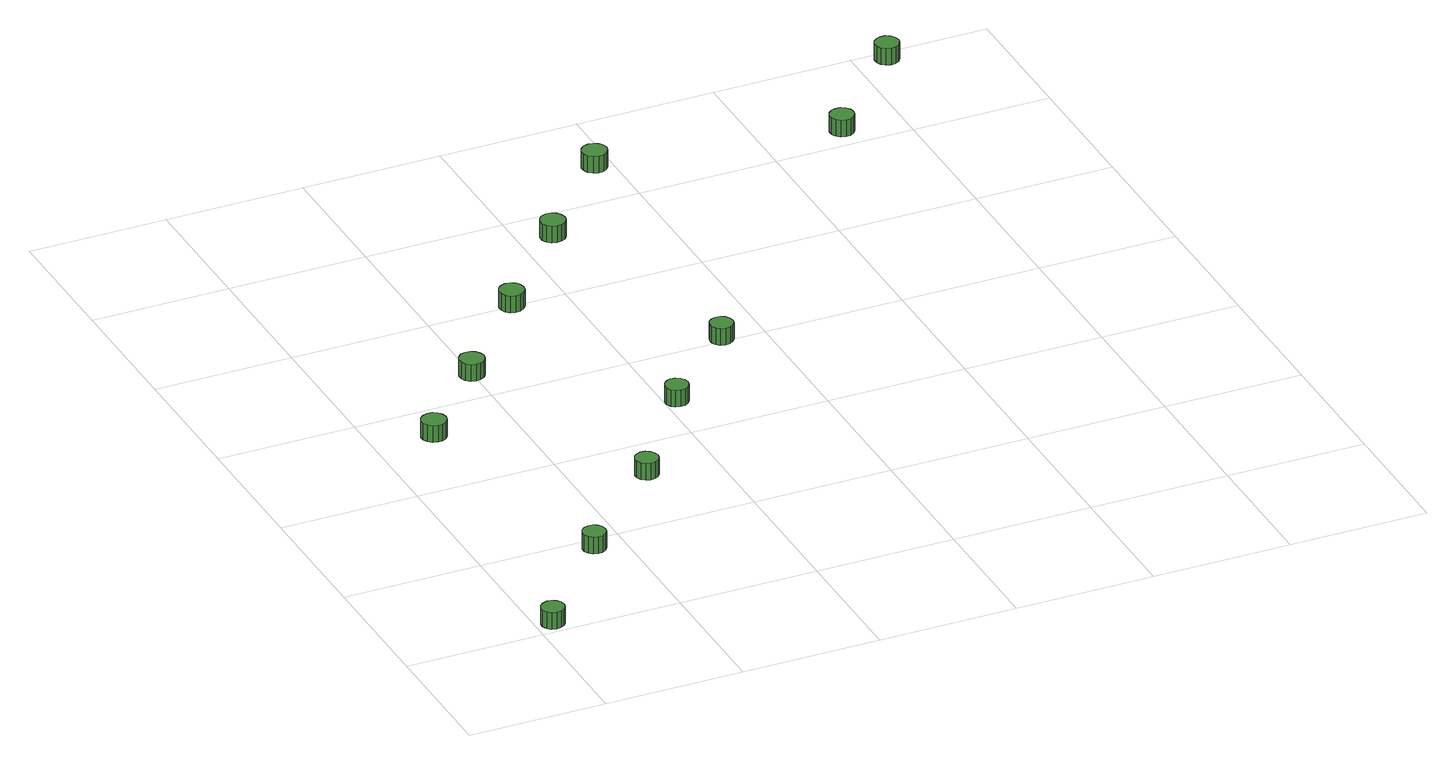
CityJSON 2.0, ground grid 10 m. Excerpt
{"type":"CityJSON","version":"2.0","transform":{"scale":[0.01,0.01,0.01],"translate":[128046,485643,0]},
"CityObjects":{
"tree1":{"type":"SolitaryVegetationObject","attributes":{"function":"something"},"geometry":[{"type":"MultiSurface","lod":"1","boundaries":[[[0,1,2,3,4,5,6,7,8,9,10,11,12,13,14]],[[15,16,17,18,19,20,21,22,23,24,25,26,27,28,29]],[[0,29,28,1]],[[1,28,27,2]],[[2,27,26,3]],[[3,26,25,4]],[[4,25,24,5]],[[5,24,23,6]],[[6,23,22,7]],[[7,22,21,8]],[[8,21,20,9]],[[9,20,19,10]],[[10,19,18,11]],[[11,18,17,12]],[[12,17,16,13]],[[13,16,15,14]],[[14,15,29,0]]]}]},
"tree2":{"type":"SolitaryVegetationObject","attributes":{"function":"something"},"geometry":[{"type":"MultiSurface","lod":"1","boundaries":[[[30,31,32,33,34,35,36,37,38,39,40,41,42,43,44]],[[45,46,47,48,49,50,51,52,53,54,55,56,57,58,59]],[[30,59,58,31]],[[31,58,57,32]],[[32,57,56,33]],[[33,56,55,34]],[[34,55,54,35]],[[35,54,53,36]],[[36,53,52,37]],[[37,52,51,38]],[[38,51,50,39]],[[39,50,49,40]],[[40,49,48,41]],[[41,48,47,42]],[[42,47,46,43]],[[43,46,45,44]],[[44,45,59,30]]]}]},
"tree3":{"type":"SolitaryVegetationObject","attributes":{"function":"something"},"geometry":[{"type":"MultiSurface","lod":"1","boundaries":[[[60,61,62,63,64,65,66,67,68,69,70,71,72,73,74]],[[75,76,77,78,79,80,81,82,83,84,85,86,87,88,89]],[[60,89,88,61]],[[61,88,87,62]],[[62,87,86,63]],[[63,86,85,64]],[[64,85,84,65]],[[65,84,83,66]],[[66,83,82,67]],[[67,82,81,68]],[[68,81,80,69]],[[69,80,79,70]],[[70,79,78,71]],[[71,78,77,72]],[[72,77,76,73]],[[73,76,75,74]],[[74,75,89,60]]]}]},
"tree4":{"type":"SolitaryVegetationObject","attributes":{"function":"something"},"geometry":[{"type":"MultiSurface","lod":"1","boundaries":[[[90,91,92,93,94,95,96,97,98,99,100,101,102,103,104]],[[105,106,107,108,109,110,111,112,113,114,115,116,117,118,119]],[[90,119,118,91]],[[91,118,117,92]],[[92,117,116,93]],[[93,116,115,94]],[[94,115,114,95]],[[95,114,113,96]],[[96,113,112,97]],[[97,112,111,98]],[[98,111,110,99]],[[99,110,109,100]],[[100,109,108,101]],[[101,108,107,102]],[[102,107,106,103]],[[103,106,105,104]],[[104,105,119,90]]]}]},
"tree5":{"type":"SolitaryVegetationObject","attributes":{"function":"something"},"geometry":[{"type":"MultiSurface","lod":"1","boundaries":[[[120,121,122,123,124,125,126,127,128,129,130,131,132,133,134]],[[135,136,137,138,139,140,141,142,143,144,145,146,147,148,149]],[[120,149,148,121]],[[121,148,147,122]],[[122,147,146,123]],[[123,146,145,124]],[[124,145,144,125]],[[125,144,143,126]],[[126,143,142,127]],[[127,142,141,128]],[[128,141,140,129]],[[129,140,139,130]],[[130,139,138,131]],[[131,138,137,132]],[[132,137,136,133]],[[133,136,135,134]],[[134,135,149,120]]]}]},
"tree6":{"type":"SolitaryVegetationObject","attributes":{"function":"something"},"geometry":[{"type":"MultiSurface","lod":"1","boundaries":[[[150,151,152,153,154,155,156,157,158,159,160,161,162,163,164]],[[165,166,167,168,169,170,171,172,173,174,175,176,177,178,179]],[[150,179,178,151]],[[151,178,177,152]],[[152,177,176,153]],[[153,176,175,154]],[[154,175,174,155]],[[155,174,173,156]],[[156,173,172,157]],[[157,172,171,158]],[[158,171,170,159]],[[159,170,169,160]],[[160,169,168,161]],[[161,168,167,162]],[[162,167,166,163]],[[163,166,165,164]],[[164,165,179,150]]]}]},
"tree7":{"type":"SolitaryVegetationObject","attributes":{"function":"something"},"geometry":[{"type":"MultiSurface","lod":"1","boundaries":[[[180,181,182,183,184,185,186,187,188,189,190,191,192,193,194]],[[195,196,197,198,199,200,201,202,203,204,205,206,207,208,209]],[[180,209,208,181]],[[181,208,207,182]],[[182,207,206,183]],[[183,206,205,184]],[[184,205,204,185]],[[185,204,203,186]],[[186,203,202,187]],[[187,202,201,188]],[[188,201,200,189]],[[189,200,199,190]],[[190,199,198,191]],[[191,198,197,192]],[[192,197,196,193]],[[193,196,195,194]],[[194,195,209,180]]]}]},
"tree8":{"type":"SolitaryVegetationObject","attributes":{"function":"something"},"geometry":[{"type":"MultiSurface","lod":"1","boundaries":[[[210,211,212,213,214,215,216,217,218,219,220,221,222,223,224]],[[225,226,227,228,229,230,231,232,233,234,235,236,237,238,239]],[[210,239,238,211]],[[211,238,237,212]],[[212,237,236,213]],[[213,236,235,214]],[[214,235,234,215]],[[215,234,233,216]],[[216,233,232,217]],[[217,232,231,218]],[[218,231,230,219]],[[219,230,229,220]],[[220,229,228,221]],[[221,228,227,222]],[[222,227,226,223]],[[223,226,225,224]],[[224,225,239,210]]]}]},
"tree9":{"type":"SolitaryVegetationObject","attributes":{"function":"something"},"geometry":[{"type":"MultiSurface","lod":"1","boundaries":[[[240,241,242,243,244,245,246,247,248,249,250,251,252,253,254]],[[255,256,257,258,259,260,261,262,263,264,265,266,267,268,269]],[[240,269,268,241]],[[241,268,267,242]],[[242,267,266,243]],[[243,266,265,244]],[[244,265,264,245]],[[245,264,263,246]],[[246,263,262,247]],[[247,262,261,248]],[[248,261,260,249]],[[249,260,259,250]],[[250,259,258,251]],[[251,258,257,252]],[[252,257,256,253]],[[253,256,255,254]],[[254,255,269,240]]]}]},
"tree10":{"type":"SolitaryVegetationObject","attributes":{"function":"something"},"geometry":[{"type":"MultiSurface","lod":"1","boundaries":[[[270,271,272,273,274,275,276,277,278,279,280,281,282,283,284]],[[285,286,287,288,289,290,291,292,293,294,295,296,297,298,299]],[[270,299,298,271]],[[271,298,297,272]],[[272,297,296,273]],[[273,296,295,274]],[[274,295,294,275]],[[275,294,293,276]],[[276,293,292,277]],[[277,292,291,278]],[[278,291,290,279]],[[279,290,289,280]],[[280,289,288,281]],[[281,288,287,282]],[[282,287,286,283]],[[283,286,285,284]],[[284,285,299,270]]]}]},
"tree11":{"type":"SolitaryVegetationObject","attributes":{"function":"something"},"geometry":[{"type":"MultiSurface","lod":"1","boundaries":[[[300,301,302,303,304,305,306,307,308,309,310,311,312,313,314]],[[315,316,317,318,319,320,321,322,323,324,325,326,327,328,329]],[[300,329,328,301]],[[301,328,327,302]],[[302,327,326,303]],[[303,326,325,304]],[[304,325,324,305]],[[305,324,323,306]],[[306,323,322,307]],[[307,322,321,308]],[[308,321,320,309]],[[309,320,319,310]],[[310,319,318,311]],[[311,318,317,312]],[[312,317,316,313]],[[313,316,315,314]],[[314,315,329,300]]]}]},
"tree12":{"type":"SolitaryVegetationObject","attributes":{"function":"something"},"geometry":[{"type":"MultiSurface","lod":"1","boundaries":[[[330,331,332,333,334,335,336,337,338,339,340,341,342,343,344]],[[345,346,347,348,349,350,351,352,353,354,355,356,357,358,359]],[[330,359,358,331]],[[331,358,357,332]],[[332,357,356,333]],[[333,356,355,334]],[[334,355,354,335]],[[335,354,353,336]],[[336,353,352,337]],[[337,352,351,338]],[[338,351,350,339]],[[339,350,349,340]],[[340,349,348,341]],[[341,348,347,342]],[[342,347,346,343]],[[343,346,345,344]],[[344,345,359,330]]]}]}
},
"vertices":[
[203,106,169],[196,140,169],[176,167,169],[146,184,169],[112,188,169],[80,177,169],[54,154,169],[40,123,169],[40,89,169],[54,58,169],[80,35,169],[112,24,169],[146,28,169],[176,45,169],[196,73,169],[196,73,42],[176,45,42],[146,28,42],[112,24,42],[80,35,42],[54,58,42],[40,89,42],[40,123,42],[54,154,42],[80,177,42],[112,188,42],[146,184,42],[176,167,42],[196,140,42],[203,106,42],
[861,881,176],[854,915,176],[834,943,176],[804,960,176],[770,963,176],[738,953,176],[712,930,176],[699,898,176],[699,864,176],[712,833,176],[738,810,176],[770,800,176],[804,803,176],[834,820,176],[854,848,176],[854,848,49],[834,820,49],[804,803,49],[770,800,49],[738,810,49],[712,833,49],[699,864,49],[699,898,49],[712,930,49],[738,953,49],[770,963,49],[804,960,49],[834,943,49],[854,915,49],[861,881,49],
[510,2652,181],[502,2689,181],[480,2719,181],[448,2737,181],[412,2741,181],[376,2730,181],[349,2705,181],[334,2671,181],[334,2634,181],[349,2600,181],[376,2575,181],[412,2564,181],[448,2568,181],[480,2586,181],[502,2616,181],[502,2616,54],[480,2586,54],[448,2568,54],[412,2564,54],[376,2575,54],[349,2600,54],[334,2634,54],[334,2671,54],[349,2705,54],[376,2730,54],[412,2741,54],[448,2737,54],[480,2719,54],[502,2689,54],[510,2652,54],
[1072,3272,184],[1064,3309,184],[1042,3339,184],[1010,3357,184],[974,3361,184],[938,3350,184],[911,3325,184],[896,3291,184],[896,3254,184],[911,3220,184],[938,3195,184],[974,3184,184],[1010,3188,184],[1042,3206,184],[1064,3236,184],[1064,3236,57],[1042,3206,57],[1010,3188,57],[974,3184,57],[938,3195,57],[911,3220,57],[896,3254,57],[896,3291,57],[911,3325,57],[938,3350,57],[974,3361,57],[1010,3357,57],[1042,3339,57],[1064,3309,57],[1072,3272,57],
[1581,1612,178],[1573,1645,178],[1553,1673,178],[1524,1690,178],[1490,1694,178],[1457,1683,178],[1432,1660,178],[1418,1629,178],[1418,1595,178],[1432,1563,178],[1457,1541,178],[1490,1530,178],[1524,1534,178],[1553,1551,178],[1573,1578,178],[1573,1578,51],[1553,1551,51],[1524,1534,51],[1490,1530,51],[1457,1541,51],[1432,1563,51],[1418,1595,51],[1418,1629,51],[1432,1660,51],[1457,1683,51],[1490,1694,51],[1524,1690,51],[1553,1673,51],[1573,1645,51],[1581,1612,51],
[1689,3981,184],[1681,4017,184],[1659,4047,184],[1627,4066,184],[1590,4070,184],[1555,4058,184],[1528,4034,184],[1513,4000,184],[1513,3963,184],[1528,3929,184],[1555,3904,184],[1590,3893,184],[1627,3896,184],[1659,3915,184],[1681,3945,184],[1681,3945,57],[1659,3915,57],[1627,3896,57],[1590,3893,57],[1555,3904,57],[1528,3929,57],[1513,3963,57],[1513,4000,57],[1528,4034,57],[1555,4058,57],[1590,4070,57],[1627,4066,57],[1659,4047,57],[1681,4017,57],[1689,3981,57],
[2171,2421,166],[2164,2454,166],[2144,2482,166],[2114,2499,166],[2080,2503,166],[2047,2492,166],[2022,2469,166],[2008,2438,166],[2008,2404,166],[2022,2372,166],[2047,2350,166],[2080,2339,166],[2114,2343,166],[2144,2360,166],[2164,2387,166],[2164,2387,39],[2144,2360,39],[2114,2343,39],[2080,2339,39],[2047,2350,39],[2022,2372,39],[2008,2404,39],[2008,2438,39],[2022,2469,39],[2047,2492,39],[2080,2503,39],[2114,2499,39],[2144,2482,39],[2164,2454,39],[2171,2421,39],
[2774,3018,175],[2767,3052,175],[2746,3080,175],[2717,3097,175],[2683,3100,175],[2650,3090,175],[2625,3067,175],[2611,3035,175],[2611,3001,175],[2625,2970,175],[2650,2947,175],[2683,2937,175],[2717,2940,175],[2746,2957,175],[2767,2985,175],[2767,2985,48],[2746,2957,48],[2717,2940,48],[2683,2937,48],[2650,2947,48],[2625,2970,48],[2611,3001,48],[2611,3035,48],[2625,3067,48],[2650,3090,48],[2683,3100,48],[2717,3097,48],[2746,3080,48],[2767,3052,48],[2774,3018,48],
[2320,4701,184],[2312,4737,184],[2290,4767,184],[2258,4786,184],[2221,4790,184],[2186,4778,184],[2158,4753,184],[2143,4720,184],[2143,4682,184],[2158,4649,184],[2186,4624,184],[2221,4612,184],[2258,4616,184],[2290,4635,184],[2312,4665,184],[2312,4665,57],[2290,4635,57],[2258,4616,57],[2221,4612,57],[2186,4624,57],[2158,4649,57],[2143,4682,57],[2143,4720,57],[2158,4753,57],[2186,4778,57],[2221,4790,57],[2258,4786,57],[2290,4767,57],[2312,4737,57],[2320,4701,57],
[2950,5410,189],[2942,5446,189],[2921,5476,189],[2889,5494,189],[2852,5498,189],[2817,5487,189],[2789,5462,189],[2774,5428,189],[2774,5391,189],[2789,5357,189],[2817,5333,189],[2852,5321,189],[2889,5325,189],[2921,5343,189],[2942,5373,189],[2942,5373,62],[2921,5343,62],[2889,5325,62],[2852,5321,62],[2817,5333,62],[2789,5357,62],[2774,5391,62],[2774,5428,62],[2789,5462,62],[2817,5487,62],[2852,5498,62],[2889,5494,62],[2921,5476,62],[2942,5446,62],[2950,5410,62],
[4648,5178,173],[4641,5212,173],[4620,5241,173],[4589,5259,173],[4554,5262,173],[4520,5252,173],[4494,5228,173],[4480,5196,173],[4480,5160,173],[4494,5128,173],[4520,5104,173],[4554,5093,173],[4589,5097,173],[4620,5115,173],[4641,5143,173],[4641,5143,46],[4620,5115,46],[4589,5097,46],[4554,5093,46],[4520,5104,46],[4494,5128,46],[4480,5160,46],[4480,5196,46],[4494,5228,46],[4520,5252,46],[4554,5262,46],[4589,5259,46],[4620,5241,46],[4641,5212,46],[4648,5178,46],
[5313,5909,174],[5305,5943,174],[5285,5972,174],[5254,5990,174],[5219,5993,174],[5185,5982,174],[5159,5959,174],[5144,5926,174],[5144,5891,174],[5159,5859,174],[5185,5835,174],[5219,5824,174],[5254,5828,174],[5285,5845,174],[5305,5874,174],[5305,5874,47],[5285,5845,47],[5254,5828,47],[5219,5824,47],[5185,5835,47],[5159,5859,47],[5144,5891,47],[5144,5926,47],[5159,5959,47],[5185,5982,47],[5219,5993,47],[5254,5990,47],[5285,5972,47],[5305,5943,47],[5313,5909,47]
]}
